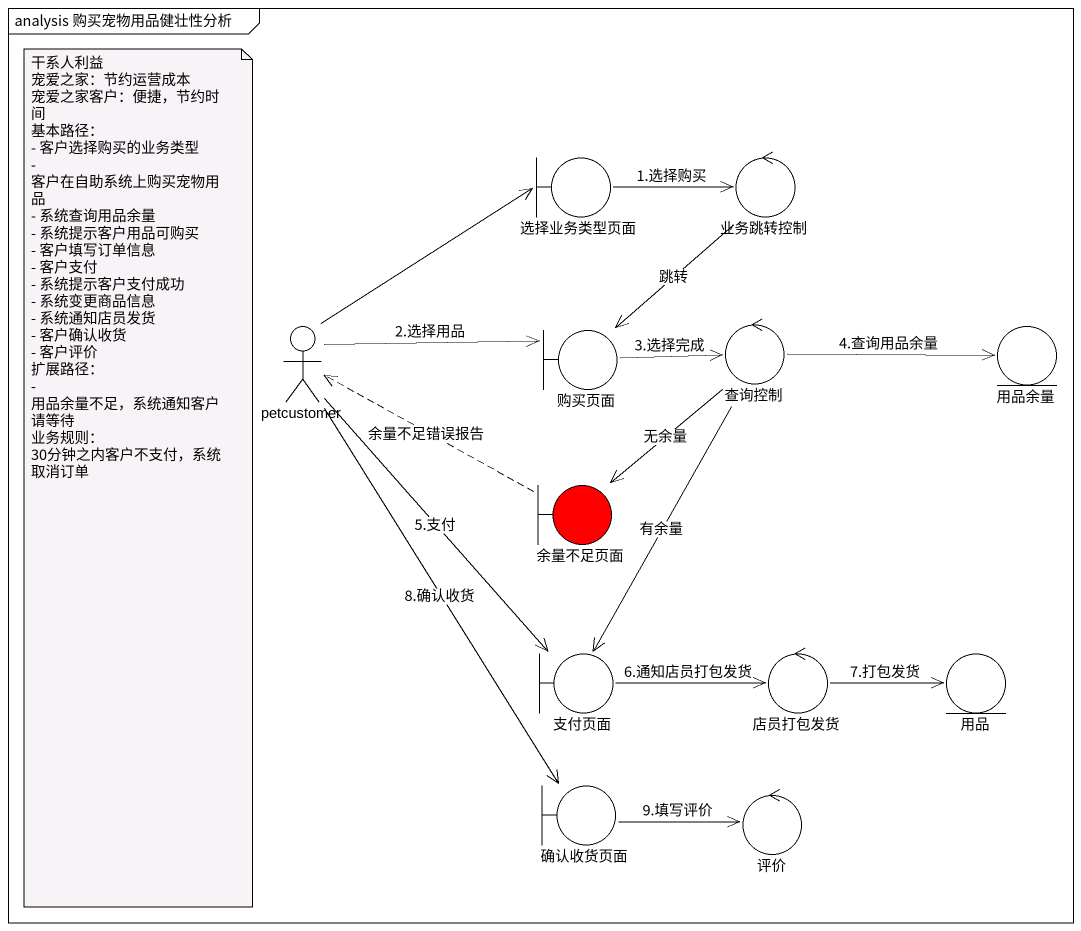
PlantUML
@startuml
mainframe analysis 购买宠物用品健壮性分析
boundary 选择业务类型页面
control 业务跳转控制
actor petcustomer
boundary 购买页面
control 查询控制
entity 用品余量
boundary 余量不足页面 #FF0000
boundary 支付页面
control 店员打包发货
entity 用品
boundary 确认收货页面
control 评价
选择业务类型页面 -right-> 业务跳转控制 : 1.选择购买
业务跳转控制 --> 购买页面 : 跳转
petcustomer -up-> 选择业务类型页面
petcustomer -right-> 购买页面 : 2.选择用品
petcustomer --> 支付页面 : 5.支付
petcustomer --> 确认收货页面 : 8.确认收货
购买页面 -right-> 查询控制 : 3.选择完成
查询控制 -right-> 用品余量 : 4.查询用品余量
查询控制 --> 余量不足页面 : 无余量
查询控制 --> 支付页面 : 有余量
余量不足页面 .left.> petcustomer : 余量不足错误报告
支付页面 -right-> 店员打包发货 : 6.通知店员打包发货
店员打包发货 -right-> 用品 : 7.打包发货
确认收货页面 -right-> 评价 : 9.填写评价
note as N1
  干系人利益
  宠爱之家：节约运营成本
  宠爱之家客户：便捷，节约时间
  基本路径：
  - 客户选择购买的业务类型
  - 客户在自助系统上购买宠物用品
  - 系统查询用品余量
  - 系统提示客户用品可购买
  - 客户填写订单信息
  - 客户支付
  - 系统提示客户支付成功
  - 系统变更商品信息
  - 系统通知店员发货
  - 客户确认收货
  - 客户评价
  扩展路径：
  - 用品余量不足，系统通知客户请等待
  业务规则：
  30分钟之内客户不支付，系统取消订单
end note
@enduml
